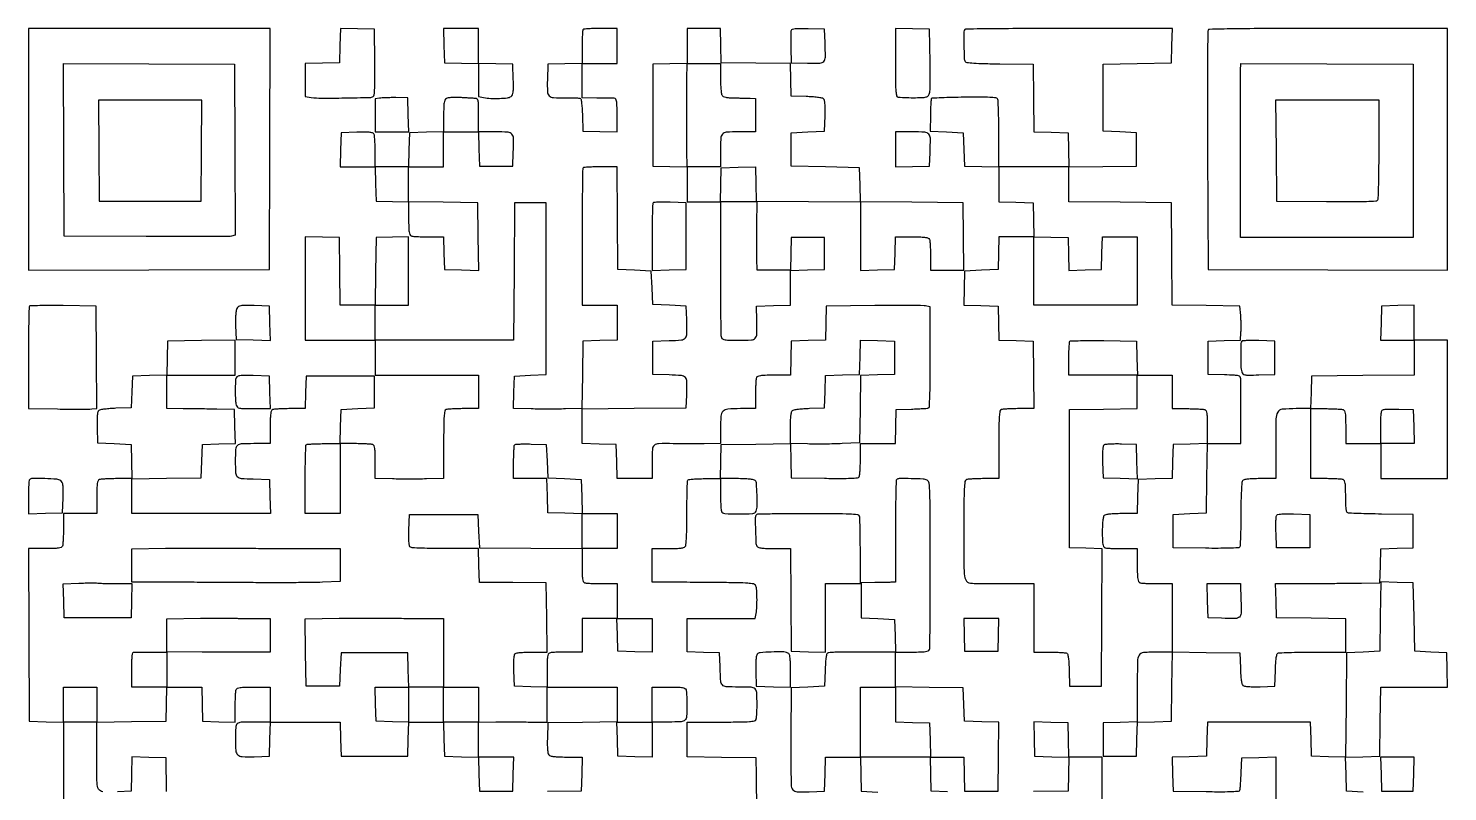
# Model space of a CAD drawing. Extents: x 179 to 1071, y 112 to 1107.
# Drawn here: x 179 to 1071, y 627 to 1107 of the extents above; entities that cross this region are included whole.
import ezdxf

# ---------------------------------------------------------------- set-up
doc = ezdxf.new("R2010")
doc.units = 0

msp = doc.modelspace()

# ---------------------------------------------------------------- linework, layer by layer
for points in [[(179, 1030.993714), (179, 954.987428), (254.75, 955.243714), (330.5, 955.5), (330.756286, 1031.25), (331.012572, 1107), (255.006286, 1107), (179, 1107)], [(223.235953, 1030.25), (223.5, 998.5), (255.5, 998.5), (287.5, 998.5), (287.764047, 1030.25), (288.028094, 1062), (255.5, 1062), (222.971906, 1062)], [(832.785365, 965.215407), (833.07073, 954.930815), (843.285365, 955.215407), (853.5, 955.5), (853.784983, 965.75), (854.069966, 976), (865.034983, 976), (876, 976), (876, 954.5), (876, 933), (843.5, 933), (811, 933), (811, 954.533832), (811, 976.067663), (821.75, 975.783832), (832.5, 975.5)], [(767.215017, 725.75), (767.5, 715.5), (778, 715.5), (788.5, 715.5), (788.784983, 725.75), (789.069966, 736), (778, 736), (766.930034, 736)], [(222, 682), (222, 671), (211.5, 671), (201, 671), (201, 682), (201, 693), (211.5, 693), (222, 693)], [(724, 682.033832), (724, 671.067663), (734.75, 670.783832), (745.5, 670.5), (745.783832, 659.75), (746.067663, 649), (724.033832, 649), (702, 649), (702, 671), (702, 693), (713, 693), (724, 693)], [(1029.216168, 638.25), (1029.5, 627.5), (1039.5, 627.5), (1049.5, 627.5), (1049.783832, 638.25), (1050.067663, 649), (1039.5, 649), (1028.932337, 649)]]:
    msp.add_lwpolyline(points, close=True)
for points in [[(374.784171, 1096.283485), (374.5, 1085.5), (363.75, 1085.216168), (353, 1084.932337), (353, 1074.554066), (353, 1064.175796), (356.75, 1063.658372, 0.034477), (363.223, 1063.216318, 0.003937), (377.867137, 1063.342473, 0.001436), (393.611568, 1063.647304, 0.138983), (395.737425, 1064.301245, 0.229866), (396.368419, 1065.343732, 0.011483), (396.65334, 1069.44004, 0.01165), (396.796463, 1075.613586, 0.002837), (396.737425, 1085.801245), (396.5, 1106.5), (385.784171, 1106.783485), (375.068343, 1107.06697)], [(440.216168, 1096.25), (440.5, 1085.5), (451.25, 1085.216168), (462, 1084.932337), (462, 1074.591168), (462, 1064.25), (465.125, 1063.625, 0.037488), (469.592323, 1063.075209, 0.021185), (475.051561, 1063.047099, 0.017199), (480.138263, 1063.411971, 0.132103), (482.349489, 1064.266285, 0.12965), (483.239248, 1065.363061, 0.072737), (483.714161, 1067.024103, 0.035003), (483.888454, 1069.774446, 0.005986), (483.790619, 1075.016285), (483.5, 1084.5), (472.75, 1084.783832), (462, 1085.067663), (462, 1096.033832), (462, 1107), (450.966168, 1107), (439.932337, 1107)], [(527.666667, 1106.333333, 0.178489), (527.399823, 1105.754766, 0.004541), (527.195833, 1102.837021, 0.009138), (527.048278, 1099.362473, 0.006042), (527, 1095.367165), (527, 1085.067663), (516.25, 1084.783832), (505.5, 1084.5), (505.214442, 1074.804214, 0.015955), (505.232971, 1067.285629, 0.192233), (506.375717, 1064.686342, 0.186006), (509.012785, 1063.54347, 0.014783), (516.762736, 1063.453705, -0.006781), (519.997158, 1063.467995, -0.009582), (522.876904, 1063.386453, -0.006205), (525.273406, 1063.242776, -0.120905), (525.973931, 1063.016111, -0.220733), (526.361799, 1062.427603, -0.007874), (526.728617, 1059.674913, -0.013217), (527.031825, 1056.326207, -0.008724), (527.211195, 1052.464966), (527.5, 1042.5), (538.25, 1042.216168), (549, 1041.932337), (549, 1052.466168, 0.004193), (548.948922, 1058.556767, 0.036614), (548.706181, 1061.247579, 0.108452), (548.179101, 1062.5702, 0.234282), (547.25, 1063.096324, 0.008621), (546.127491, 1063.138713, 0.000765), (543.296875, 1063.192425, 0.000999), (539.920286, 1063.244578, 0.000779), (536.25, 1063.288214), (527, 1063.383781), (527, 1074.191891), (527, 1085), (538, 1085), (549, 1085), (549, 1096), (549, 1107), (538.666667, 1107, 0.006022), (534.658388, 1106.951724, 0.009111), (531.172917, 1106.804167, 0.004516), (528.245497, 1106.600197, 0.178563)], [(593, 1096.033832), (593, 1085.067663), (582.25, 1084.783832), (571.5, 1084.5), (571.5, 1052.5), (571.5, 1020.5), (582.25, 1020.216168), (593, 1019.932337), (593, 1008.966168), (593, 998), (603.5, 998), (614, 998), (614.067715, 987.75, -0.001594), (614.087677, 981.910772, -0.0003), (614.083735, 971.239444, -0.000321), (614.06364, 958.772853, -0.000294), (614.027161, 945.93747, 0.001933), (614.032486, 933.718495, 0.002979), (614.140912, 923.150739, 0.000972), (614.306875, 914.013785, 0.086792), (614.566435, 912.68747, 0.189729), (615.373653, 911.805915, 0.075457), (616.966082, 911.306752, 0.033162), (619.820155, 911.058307, 0.005133), (625.5, 911, 0.013049), (633.435495, 911.207137, 0.196933), (635.881148, 912.361739, 0.181871), (636.914454, 914.941204, 0.010845), (636.910315, 923.475707), (636.710175, 932.5), (647.355088, 932.783832), (658, 933.067663), (658, 944), (658, 954.932337), (668.75, 955.216168), (679.5, 955.5), (679.5, 965.5), (679.5, 975.5), (669, 975.5), (658.5, 975.5), (658.215017, 965.25), (657.930034, 955), (647.465017, 955), (637, 955), (636.898184, 962.25, -0.003141), (636.869181, 965.987191, -0.000998), (636.872065, 971.55625, -0.000996), (636.900037, 977.762605, -0.00111), (636.952241, 983.75), (637.108113, 998), (625.520225, 998), (613.932337, 998), (614.216168, 1008.75), (614.5, 1019.5), (625.215829, 1019.783485), (635.931657, 1020.06697), (636.215829, 1009.283485), (636.5, 998.5), (669.25, 998.236336), (702, 997.972671), (702, 976.452504), (702, 954.932337), (712.75, 955.216168), (723.5, 955.5), (723.784983, 965.75), (724.069966, 976), (734.427994, 976, -0.005378), (739.974376, 975.940347, -0.030449), (742.919218, 975.697172, -0.063222), (744.602756, 975.232062, -0.204941), (745.393011, 974.418213, -0.070946), (745.631778, 973.373807, -0.006338), (745.821697, 970.68135, -0.008159), (745.955669, 967.449196, -0.006277), (746, 963.918213), (746, 955), (756.519888, 955), (767.039775, 955), (766.769888, 976.25), (766.5, 997.5), (734.283692, 997.763809), (702.067383, 998.027617), (701.783692, 1008.763809), (701.5, 1019.5), (680, 1020), (658.5, 1020.5), (658.5, 1031), (658.5, 1041.5), (669, 1042), (679.5, 1042.5), (679.784391, 1052.099013, 0.007277), (679.854647, 1056.762447, 0.02466), (679.706214, 1059.801719, 0.036405), (679.360369, 1061.805803, 0.159945), (678.730267, 1062.808896, 0.130478), (677.755874, 1063.259591, 0.01114), (675.010214, 1063.678669, 0.01414), (671.661415, 1064.01774, 0.010482), (667.945876, 1064.209882), (658.5, 1064.5), (658.215231, 1074.730595), (657.930462, 1084.961189), (636.215231, 1085.230595), (614.5, 1085.5), (614.216168, 1096.25), (613.932337, 1107), (603.466168, 1107), (593, 1107)], [(658.442274, 1105.710164, 0.081166), (658.248144, 1104.773814, 0.005233), (658.158783, 1101.980936, 0.007531), (658.137174, 1098.634259, 0.005535), (658.210159, 1094.924983), (658.5, 1085.5), (668.722245, 1085.215323, 0.013848), (676.5543, 1085.214168, 0.210395), (678.951391, 1086.349379, 0.179386), (679.934656, 1088.971409, 0.009619), (679.795054, 1098), (679.5, 1106.5), (669.232115, 1106.785181, 0.005823), (664.049899, 1106.868732, 0.025951), (661.012272, 1106.724596, 0.043922), (659.172333, 1106.376284, 0.236652)], [(724, 1085.533832, 0.001691), (724.043926, 1072.546637, 0.018446), (724.272031, 1067.324402, 0.049098), (724.750304, 1064.675899, 0.31203), (725.75, 1063.852311, 0.013525), (730.979913, 1063.553114, 0.011149), (736.567286, 1063.509527, 0.008725), (741.570189, 1063.669407, 0.076404), (743.737671, 1064.113085, 0.190549), (745.04047, 1065.281335, 0.092995), (745.662475, 1067.462854, 0.024529), (745.8564, 1071.943931, 0.00141), (745.737671, 1085.720562), (745.5, 1106.5), (734.75, 1106.783832), (724, 1107.067663)], [(767.666667, 1106.333333, 0.196619), (767.038788, 1104.836225, 0.004011), (767.032074, 1096.51355, 0.005164), (767.1753, 1088.350046, 0.135334), (767.811407, 1086.270909, 0.228384), (768.821704, 1085.64341, 0.009456), (773.179757, 1085.259718, 0.01097), (779.538324, 1084.960859, 0.003025), (789.546095, 1084.770909), (810.5, 1084.5), (810.76979, 1063.283631), (811.03958, 1042.067262), (821.76979, 1041.783631), (832.5, 1041.5), (832.783832, 1030.75), (833.067663, 1020), (811.033832, 1020), (789, 1020), (788.984687, 1040.75, 0.003607), (788.920716, 1048.793847, 0.005495), (788.738034, 1055.776224, 0.002208), (788.490012, 1061.740081, 0.130638), (788.166521, 1062.764805, 0.230055), (787.114938, 1063.413831, 0.013369), (783.243387, 1063.700794, 0.012399), (777.297674, 1063.834323, 0.002845), (767.254016, 1063.753654, 0.002335), (759.50814, 1063.611175, 0.003747), (752.902074, 1063.409259, 0.000807), (747.116252, 1063.179651, 0.188206), (746.635424, 1062.968758, 0.178305), (746.425523, 1062.514077, 0.002925), (746.215982, 1059.67772, 0.007192), (746.037309, 1056.341686, 0.004664), (745.922218, 1052.479908), (745.717953, 1042.5), (756.108976, 1042), (766.5, 1041.5), (767, 1031), (767.5, 1020.5), (778.25, 1020.216168), (789, 1019.932337), (789, 1009), (789, 998.067663), (799.75, 997.783832), (810.5, 997.5), (810.783832, 986.75), (811.067663, 976), (800.068815, 976), (789.069966, 976), (788.784983, 965.75), (788.5, 955.5), (778, 955), (767.5, 954.5), (767.216515, 943.784171), (766.93303, 933.068343), (777.716515, 932.784171), (788.5, 932.5), (788.783492, 921.783492), (789.066984, 911.066984), (799.783492, 910.783492), (810.5, 910.5), (810.769888, 889.25), (811.039775, 868), (801.601675, 868, 0.005938), (797.871491, 867.955696, 0.007818), (794.471367, 867.821697, 0.005899), (791.638569, 867.632119, 0.072071), (790.581787, 867.393011, 0.258697), (789.696146, 866.337463, 0.030015), (789.275578, 863.164693, 0.015901), (789.049566, 857.514173, 0.002045), (789, 845.393011), (789, 824), (779.581787, 824, 0.005951), (775.859224, 823.955695, 0.007831), (772.465525, 823.821697, 0.005915), (769.638111, 823.632106, 0.07203), (768.581787, 823.393011, 0.278841), (767.65579, 822.201159, 0.016982), (767.267194, 817.512611, 0.010915), (767.046587, 809.315002, 0.001269), (767, 790.960399, 0.002036), (767.103823, 765.46148, 0.097694), (768.132035, 760.46395, 0.280771), (771.131584, 758.296777, 0.025071), (780.835316, 758.024138, -0.002771), (785.275075, 758.097406, -0.001554), (790.671937, 758.139779, -0.00155), (796.12439, 758.148737, -0.002528), (800.75, 758.118604), (811, 758), (811, 736.5), (811, 715), (820.75, 714.984687, -0.007309), (824.573123, 714.922789, -0.010173), (827.991726, 714.747767, -0.006962), (830.827893, 714.504905, -0.117226), (831.711195, 714.199653, -0.199883), (832.262532, 713.411, -0.01918), (832.684251, 711.055937, -0.019108), (833.012968, 707.800174, -0.00836), (833.211195, 703.464966), (833.5, 693.5), (843.5, 693.5), (853.5, 693.5), (853.760596, 736.7149), (854.021193, 779.9298), (843.760596, 780.2149), (833.5, 780.5), (833.5, 824), (833.5, 867.5), (854.75, 867.769888), (876, 868.039775), (876, 878.519888), (876, 889), (887, 889), (898, 889), (898, 878.5), (898, 868), (907.418213, 868, -0.005951), (911.140776, 867.955695, -0.007831), (914.534475, 867.821697, -0.005915), (917.361889, 867.632106, -0.07203), (918.418213, 867.393011, -0.20495), (919.232073, 866.602718, -0.063217), (919.697178, 864.919034, -0.030446), (919.940349, 861.973908, -0.005377), (920, 856.426843), (920, 846.067663), (909.25, 845.783832), (898.5, 845.5), (898.216508, 834.783492), (897.933016, 824.066984), (887.216508, 823.783492), (876.5, 823.5), (876.216168, 812.75), (875.932337, 802), (866.166168, 802, 0.008739), (861.911233, 801.925628, 0.018512), (858.623182, 801.688563, 0.01939), (856.199046, 801.32772, 0.150842), (855.2, 800.8, 0.148618), (854.678473, 799.822996, 0.020076), (854.315267, 797.500056, 0.019202), (854.075751, 794.37742, 0.009539), (854, 790.406989, 0.006405), (854.062206, 785.550838, 0.033615), (854.309523, 782.894083, 0.068495), (854.779618, 781.357006, 0.195123), (855.581787, 780.606989, 0.07203), (856.638111, 780.367894, 0.005915), (859.465525, 780.178303, 0.007831), (862.859224, 780.044305, 0.005951), (866.581787, 780), (876, 780), (876, 769.606989, 0.005351), (876.059586, 764.039857, 0.030363), (876.30265, 761.086379, 0.063068), (876.76761, 759.398405, 0.205218), (877.581787, 758.606989, 0.07203), (878.638111, 758.367894, 0.005915), (881.465525, 758.178303, 0.007831), (884.859224, 758.044305, 0.005951), (888.581787, 758), (898, 758), (898, 736.5), (898, 715), (889.25, 714.986345, 0.016214), (879.830076, 714.666079, 0.248301), (877.149665, 713.010995, 0.129915), (876.119214, 709.323387, 0.003526), (876, 692.4172), (876, 671.067663), (865.25, 670.783832), (854.5, 670.5), (854.5, 660), (854.5, 649.5), (865, 649.5), (875.5, 649.5), (875.783492, 660.216508), (876.066984, 670.933016), (886.783492, 671.216508), (897.5, 671.5), (897.769558, 693.269831), (898.039115, 715.039662), (919.269558, 714.769831), (940.5, 714.5), (940.785086, 704.843326, 0.008399), (940.990567, 700.409522, 0.02215), (941.331287, 697.249332, 0.027795), (941.792893, 695.05425, 0.155031), (942.434371, 694.054467, 0.135457), (943.492201, 693.577687, 0.018909), (945.900196, 693.296226, 0.018158), (949.107454, 693.160695, 0.009201), (953.149285, 693.211141), (962.5, 693.5), (962.788805, 703.464966, -0.00836), (962.987032, 707.800174, -0.019108), (963.315749, 711.055937, -0.01918), (963.737468, 713.411, -0.199883), (964.288805, 714.199653, -0.131294), (965.274703, 714.510062, -0.002049), (971.239524, 714.747767, -0.005289), (978.209892, 714.923129, -0.003459), (986.25, 714.984687), (1007, 715), (1007, 725.480498), (1007, 735.960995), (985.25, 736.230498), (963.5, 736.5), (963.216168, 747.25), (962.932337, 758), (984.216168, 758.094864, 0.000424), (993.208075, 758.142558, 0.000369), (1002.625999, 758.207433, 0.000371), (1011.146669, 758.278726, 0.001095), (1017, 758.344864), (1028.5, 758.5), (1028.783481, 769.215387), (1029.066961, 779.930773), (1039.283481, 780.215387), (1049.5, 780.5), (1049.5, 791), (1049.5, 801.5), (1029.5, 801.741775, -0.002154), (1021.744698, 801.868946, -0.003275), (1015.007812, 802.052601, -0.001222), (1009.218176, 802.262557, -0.081616), (1008.25, 802.460391, -0.247216), (1007.657878, 803.133262, -0.029342), (1007.2935, 805.155516, -0.022816), (1007.065687, 808.229234, -0.00709), (1007, 812.861626, 0.005722), (1006.939469, 818.150909, 0.031559), (1006.694864, 820.988639, 0.065159), (1006.227896, 822.617372, 0.201419), (1005.418213, 823.393011, 0.07203), (1004.361889, 823.632106, 0.005915), (1001.534475, 823.821697, 0.007831), (998.140776, 823.955695, 0.005951), (994.418213, 824), (985, 824), (985, 846), (985, 868), (994.418213, 868, -0.005951), (998.140776, 867.955695, -0.007831), (1001.534475, 867.821697, -0.005915), (1004.361889, 867.632106, -0.07203), (1005.418213, 867.393011, -0.205218), (1006.23239, 866.601595, -0.063068), (1006.69735, 864.913621, -0.030363), (1006.940414, 861.960143, -0.005351), (1007, 856.393011), (1007, 846), (1018, 846), (1029, 846), (1029, 835), (1029, 824), (1050, 824), (1071, 824), (1071, 867.5), (1071, 911), (1060.5, 911), (1050, 911), (1050, 922.034983), (1050, 933.069966), (1039.75, 932.784983), (1029.5, 932.5), (1029.216168, 921.75), (1028.932337, 911), (1039.466168, 911), (1050, 911), (1050, 900.013853), (1050, 889.027706), (1017.75, 888.763853), (985.5, 888.5), (985.215017, 878.25), (984.930034, 868), (975.899275, 868, 0.022938), (967.149841, 867.598403, 0.246993), (964.271701, 865.729031, 0.123797), (963.147756, 861.573233, 0.004448), (963, 844.964816), (963, 824), (953.122445, 824, 0.007886), (948.595879, 823.928606, 0.021142), (945.38206, 823.69093, 0.025799), (943.148785, 823.312894, 0.166206), (942.186416, 822.724617, 0.156427), (941.712353, 821.545887, 0.005403), (941.405225, 816.537051, 0.008577), (941.189285, 810.05126, 0.003921), (941.119073, 801.579719, -0.004121), (941.052357, 793.900549, -0.006429), (940.855373, 787.289438, -0.002308), (940.587656, 781.629055, -0.185464), (940.233827, 780.833827, -0.189234), (939.43629, 780.485909, -0.002228), (933.613948, 780.294573, -0.006355), (926.822343, 780.18805, -0.004063), (918.928725, 780.228725), (898.5, 780.5), (898.5, 791), (898.5, 801.5), (909, 802), (919.5, 802.5), (919.769502, 824.25), (920.039005, 846), (930.519502, 846), (941, 846), (941.082808, 849.75, 0.004917), (941.154917, 855.638656, 0.000538), (941.172975, 869.168479, 0.000332), (941.167277, 883.208886, 0.01015), (941.092346, 886.715017, 0.15545), (940.637739, 887.96004, 0.170394), (939.561928, 888.656789, 0.048719), (937.207802, 888.988092, 0.003665), (930.75, 889.215017), (920.5, 889.5), (920.5, 900), (920.5, 910.5), (930.655776, 910.783943), (940.811552, 911.067886), (941.155776, 915.783943, 0.014722), (941.252807, 918.017277, 0.007129), (941.252009, 920.877158, 0.007063), (941.166538, 923.858511, 0.010089), (941, 926.5), (940.5, 932.5), (919.263827, 932.769847), (898.027654, 933.039695), (897.763827, 965.269847), (897.5, 997.5), (865.25, 997.763853), (833, 998.027706), (833, 1008.993965), (833, 1019.960225), (854.25, 1020.230112), (875.5, 1020.5), (875.5, 1031), (875.5, 1041.5), (865, 1042), (854.5, 1042.5), (854.5, 1063.5), (854.5, 1084.5), (876, 1085), (897.5, 1085.5), (897.783832, 1096.25), (898.067663, 1107), (833.200498, 1107, 0.000962), (808.281625, 1106.952032, 0.001581), (787.19223, 1106.804167, 0.000143), (768.316895, 1106.606768, 0.196122)], [(920.460009, 1105.75, 0.090591), (920.266358, 1104.709509, 0.000109), (920.198937, 1082.982812, 0.000984), (920.176611, 1058.652573, 0.000605), (920.241394, 1030), (920.5, 955.5), (995.75, 955.243674), (1071, 954.987348), (1071, 1030.993674), (1071, 1107), (995.968615, 1107, 0.000668), (957.448289, 1106.948566, 0.003471), (936.19131, 1106.744245, 0.001205), (921.475143, 1106.465155, 0.305157)], [(308.758677, 1030.77123), (309.017354, 977.04246), (306.758677, 976.494347, -0.057902), (304.987826, 976.276519, -0.000418), (290.035361, 976.188577, -0.001589), (272.903102, 976.156579, -0.001017), (253, 976.223117), (201.5, 976.5), (201.241383, 1030.758691), (200.982767, 1085.017383), (254.741383, 1084.758691), (308.5, 1084.5)], [(614.015313, 1075.75, 0.009451), (614.090404, 1072.09785, 0.012485), (614.30469, 1068.776562, 0.009927), (614.605456, 1066.034565, 0.109093), (614.978924, 1065, 0.149271), (615.793433, 1064.298938, 0.051564), (617.287593, 1063.818187, 0.034787), (619.507799, 1063.508233, 0.012338), (622.713611, 1063.365514, -0.000661), (625.550179, 1063.30555, -0.000611), (628.461186, 1063.236601, -0.00061), (631.0528, 1063.168883, -0.002046), (632.75, 1063.115514), (636, 1063), (636, 1052.5), (636, 1042), (625.616631, 1042, 0.013409), (617.681693, 1041.787158, 0.202173), (615.25129, 1040.605326, 0.171913), (614.196811, 1037.955456, 0.009167), (614.013655, 1028.75), (614, 1020), (603.5, 1020), (593, 1020), (592.933333, 1030, -0.000621), (592.907731, 1034.720472, -0.000304), (592.88625, 1040.734375, -0.000302), (592.871506, 1046.984657, -0.000439), (592.866667, 1052.5, -0.000439), (592.871506, 1058.015343, -0.000302), (592.88625, 1064.265625, -0.000304), (592.907731, 1070.279528, -0.000621), (592.933333, 1075), (593, 1085), (603.5, 1085), (614, 1085)], [(1049.5, 1030), (1049.5, 975.5), (995.211905, 975.5), (940.92381, 975.5), (940.942857, 1025.75, -0.000032), (940.951538, 1045.331386, -0.000047), (940.961905, 1062.563467, -0.000022), (940.972765, 1077.239555, -0.00086), (940.980952, 1080.508612), (941, 1085.017225), (995.25, 1084.758612), (1049.5, 1084.5)], [(441.75, 1062.945838, 0.148066), (440.839263, 1061.945186, 0.071643), (440.320469, 1060.276069, 0.033867), (440.062414, 1057.435691, 0.005724), (440, 1051.984142), (440, 1042.067663), (429.25, 1041.783832), (418.5, 1041.5), (418.216168, 1030.75), (417.932337, 1020), (407.466168, 1020), (397, 1020), (396.984687, 1029.75, 0.007755), (396.919286, 1033.578609, 0.010675), (396.733781, 1037.014355, 0.007585), (396.475649, 1039.860149, 0.115445), (396.152042, 1040.788231, 0.19692), (395.294865, 1041.395734, 0.033714), (393.282937, 1041.721018, 0.023663), (390.195195, 1041.861823, 0.006827), (385.417355, 1041.788231), (375.5, 1041.5), (375.216168, 1030.75), (374.932337, 1020), (385.932337, 1020), (396.932337, 1020), (397.216168, 1009.25), (397.5, 998.5), (407.75, 998.215017), (418, 997.930034), (418, 987.572006, 0.005378), (418.059653, 982.025624, 0.030449), (418.302828, 979.080782, 0.063222), (418.767938, 977.397244, 0.204941), (419.581787, 976.606989, 0.071958), (420.637304, 976.367916, 0.005943), (423.455249, 976.178303, 0.007853), (426.837646, 976.044307, 0.005972), (430.546804, 976), (439.930034, 976), (440.215017, 965.75), (440.5, 955.5), (451.269987, 955.215966), (462.039973, 954.931931), (461.769987, 976.215966), (461.5, 997.5), (439.75, 997.769502), (418, 998.039005), (418, 1009.019502), (418, 1020), (429, 1020), (440, 1020), (440, 1031), (440, 1042), (450.966168, 1042), (461.932337, 1042), (462.216168, 1031.25), (462.5, 1020.5), (473, 1020.5), (483.5, 1020.5), (483.795054, 1029, 0.009927), (483.928151, 1037.965089, 0.179688), (482.933469, 1040.602972, 0.203196), (480.50249, 1041.788355, 0.01319), (472.480948, 1042), (462, 1042), (462, 1052.5, 0.003266), (461.95589, 1059.253197, 0.049239), (461.694914, 1061.584891, 0.184661), (461.01728, 1062.630394, 0.151713), (459.75, 1063.063607, -0.005326), (458.465366, 1063.113622, -0.000988), (456.104688, 1063.235406, -0.00106), (453.344952, 1063.389113, -0.000967), (450.5, 1063.559135, 0.014643), (447.660151, 1063.65101, 0.01826), (445.02239, 1063.562717, 0.017653), (442.845309, 1063.332667, 0.099786)], [(399.75, 1063.211311), (397, 1062.867155), (397, 1052.433578), (397, 1042), (407.533832, 1042), (418.067663, 1042), (417.783832, 1052.75), (417.5, 1063.5), (410, 1063.527733, 0.004233), (406.926952, 1063.513077, 0.004406), (403.895312, 1063.446224, 0.004245), (401.275214, 1063.343066, 0.019167)], [(963.235953, 1030.25), (963.5, 998.5), (994.93202, 998.235498, 0.001697), (1010.901959, 998.155315, 0.00816), (1019.995146, 998.288929, 0.006635), (1026.009704, 998.555446, 0.241447), (1027.166708, 999.235498, 0.134731), (1027.492293, 1000.296498, 0.001088), (1027.738089, 1009.161365, 0.003824), (1027.920853, 1019.372002, 0.002438), (1027.984687, 1031.25), (1028, 1062), (995.485953, 1062), (962.971906, 1062)], [(724, 1030.966168), (724, 1019.932337), (734.75, 1020.216168), (745.5, 1020.5), (745.795054, 1029, 0.009927), (745.928151, 1037.965089, 0.179688), (744.933469, 1040.602972, 0.203196), (742.50249, 1041.788355, 0.01319), (734.480948, 1042), (724, 1042)], [(571.699448, 997.366114, 0.189057), (571.415883, 996.716701, 0.001393), (571.205463, 990.7424, 0.00497), (571.050471, 983.848978, 0.003135), (571, 975.799502), (571, 954.932337), (581.75, 955.216168), (592.5, 955.5), (592.5, 976.5), (592.5, 997.5), (582.449448, 997.782781, 0.006672), (578.547259, 997.840477, 0.010046), (575.145783, 997.777033, 0.005301), (572.300668, 997.636532, 0.183378)], [(179.686388, 932.353055, 0.192799), (179.406517, 931.699268, 0.000605), (179.201626, 922.529795, 0.003262), (179.049457, 912.113126, 0.002021), (179, 899.876035), (179, 868.085404), (197.25, 867.792702, 0.001852), (204.47774, 867.703558, 0.002409), (211.097794, 867.678332, 0.001797), (216.644798, 867.70386, 0.021962), (218.763768, 867.814385), (222.027536, 868.128771), (221.763768, 900.314385), (221.5, 932.5), (200.936388, 932.769721, 0.003162), (193.00418, 932.823589, 0.005018), (186.21171, 932.758585, 0.001402), (180.323998, 932.626628, 0.192368)], [(310.01538, 931.028739, 0.089721), (309.593321, 929.72211, 0.014763), (309.31694, 927.072896, 0.015383), (309.175108, 923.826587, 0.011481), (309.211167, 920.243181), (309.5, 911.5), (320.284178, 911.215822), (331.068357, 910.931643), (330.784178, 921.715822), (330.5, 932.5), (320.804214, 932.785558, 0.004805), (314.993862, 932.900817, 0.042938), (312.44983, 932.708127, 0.109092), (311.012545, 932.136149, 0.121424)], [(723.5, 900), (723.5, 889.5), (712.76979, 889.216369), (702.03958, 888.932738), (701.76979, 867.716369), (701.5, 846.5), (690.543909, 846, -0.005799), (685.567456, 845.830698, -0.003446), (679.63546, 845.738638, -0.003448), (673.718834, 845.728406, -0.005941), (668.793909, 845.812384), (658, 846.124768), (658, 855.939939, -0.007822), (658.071257, 860.494624, -0.021958), (658.310785, 863.673994, -0.028028), (658.697224, 865.857765, -0.163146), (659.304124, 866.837437, -0.131421), (660.259099, 867.277004, -0.010763), (662.999888, 867.687053, -0.013854), (666.34104, 868.019842, -0.010217), (670.054124, 868.209882), (679.5, 868.5), (679.784613, 878.716519), (680.069227, 888.933039), (690.784613, 889.216519), (701.5, 889.5), (701.784171, 900.283485), (702.068343, 911.06697), (712.784171, 910.783485), (723.5, 910.5)], [(875.783832, 899.75), (876.067663, 889), (854.533832, 889), (833, 889), (833, 899.333333, -0.006199), (833.049715, 903.342987, -0.009353), (833.201626, 906.832876, -0.004745), (833.411818, 909.759532, -0.177895), (833.686388, 910.353055, -0.192368), (834.323998, 910.626628, -0.001402), (840.21171, 910.758585, -0.005018), (847.00418, 910.823589, -0.003162), (854.936388, 910.769721), (875.5, 910.5)], [(941.699448, 910.366114, 0.193667), (941.116321, 908.997592, 0.004263), (941.030539, 901.652783, 0.008687), (941.129943, 894.662723, 0.057603), (941.639072, 891.216402, 0.125186), (942.35952, 889.930901, 0.157976), (943.551156, 889.283717, 0.049436), (945.903588, 889.082373, 0.003649), (952.375418, 889.216402), (962.5, 889.5), (962.5, 900), (962.5, 910.5), (952.449448, 910.782781, 0.006672), (948.547259, 910.840477, 0.010046), (945.145783, 910.777033, 0.005301), (942.300668, 910.636532, 0.183378)], [(309.619905, 887.451872, 0.083316), (309.128317, 885.02878, 0.008629), (309.031047, 879.188846, 0.010211), (309.153387, 873.370775, 0.055154), (309.630286, 870.25, 0.133852), (310.367106, 868.986545, 0.144833), (311.622511, 868.31846, 0.046611), (314.098922, 868.049391, 0.003769), (320.651614, 868), (331.069966, 868), (330.784983, 878.25), (330.5, 888.5), (320.369905, 888.783659, 0.005077), (314.789027, 888.883234, 0.032748), (311.976461, 888.720524, 0.074653), (310.405548, 888.281886, 0.198307)], [(1049.783832, 856.75), (1050.067663, 846), (1039.533832, 846), (1029, 846), (1029, 856.416667, -0.006705), (1029.065371, 861.291575, -0.021743), (1029.292537, 864.517777, -0.027413), (1029.655161, 866.648315, -0.242478), (1030.25, 867.35572, -0.085748), (1031.119548, 867.554529, -0.005296), (1033.776562, 867.669121, -0.007732), (1036.961486, 867.723415, -0.005646), (1040.5, 867.689053), (1049.5, 867.5)], [(375, 824), (375, 802), (364, 802), (353, 802), (353, 823.333333, -0.002923), (353.048092, 831.559297, -0.00465), (353.195833, 838.595833, -0.001222), (353.396107, 844.71132, -0.189785), (353.666667, 845.333333, -0.178563), (354.245497, 845.600197, -0.004516), (357.172917, 845.804167, -0.009111), (360.658388, 845.951724, -0.006022), (364.666667, 846), (375, 846)], [(505, 835), (505.5, 824.5), (516, 824), (526.5, 823.5), (526.783832, 812.75), (527.067663, 802), (538.033832, 802), (549, 802), (549, 791), (549, 780), (538, 780), (527, 780), (527, 769.606989, 0.005351), (527.059586, 764.039857, 0.030363), (527.30265, 761.086379, 0.063068), (527.76761, 759.398405, 0.205218), (528.581787, 758.606989, 0.07203), (529.638111, 758.367894, 0.005915), (532.465525, 758.178303, 0.007831), (535.859224, 758.044305, 0.005951), (539.581787, 758), (549, 758), (549, 747), (549, 736), (560, 736), (571, 736), (571, 725.466168), (571, 714.932337), (560.25, 715.216168), (549.5, 715.5), (549.215017, 725.75), (548.930034, 736), (537.965017, 736), (527, 736), (527, 725.5), (527, 715), (517.581787, 715, 0.005951), (513.859224, 714.955695, 0.007831), (510.465525, 714.821697, 0.005915), (507.638111, 714.632106, 0.07203), (506.581787, 714.393011, 0.205495), (505.767284, 713.600436, 0.062914), (505.302474, 711.908024, 0.030277), (505.059519, 708.945911, 0.005326), (505, 703.358028), (505, 692.930034), (494.75, 693.215017), (484.5, 693.5), (484.211769, 703.417355, -0.006827), (484.138177, 708.195195, -0.023663), (484.278982, 711.282937, -0.033714), (484.604266, 713.294865, -0.19692), (485.211769, 714.152042, -0.114024), (486.130398, 714.475245, -0.008134), (488.844499, 714.733781, -0.011113), (492.125044, 714.919255, -0.00815), (495.769502, 714.984687), (505.039005, 715), (504.769502, 736.75), (504.5, 758.5), (483.5, 758.658408), (462.5, 758.816815), (462.216168, 769.408408), (461.932337, 780), (441.216168, 780.015313, -0.003678), (433.183657, 780.080339, -0.005593), (426.206957, 780.266219, -0.002285), (420.253162, 780.518765, -0.130333), (419.211769, 780.847958, -0.19692), (418.604266, 781.705135, -0.033714), (418.278982, 783.717063, -0.023663), (418.138177, 786.804805, -0.006827), (418.211769, 791.582645), (418.5, 801.5), (440, 801.5), (461.5, 801.5), (462, 791), (462.5, 780.5), (494.75, 780.279703), (527, 780.059406), (527, 790.995871), (527, 801.932337), (516.25, 802.216168), (505.5, 802.5), (505.216168, 813.25), (504.932337, 824), (494.466168, 824), (484, 824), (484, 834.333333, -0.006326), (484.050742, 838.343969, -0.009524), (484.20576, 841.83701, -0.00491), (484.420396, 844.763196, -0.177417), (484.700461, 845.367127, -0.182377), (485.297812, 845.637197, -0.005798), (488.000338, 845.778463, -0.010544), (491.240283, 845.841782, -0.007041), (494.950461, 845.783794), (504.5, 845.5)], [(855.211769, 845.1713, 0.194409), (854.60482, 844.304382, 0.033527), (854.279413, 842.284794, 0.023597), (854.138468, 839.191727, 0.006852), (854.211769, 834.417355), (854.5, 824.5), (865.284178, 824.215822), (876.068357, 823.931643), (875.784178, 834.715822), (875.5, 845.5), (866, 845.753945, 0.008497), (862.267186, 845.790269, 0.011674), (858.912207, 845.687545, 0.00849), (856.137493, 845.490389, 0.12262)], [(179.666667, 823.333333, 0.178637), (179.399783, 822.754242, 0.004491), (179.195833, 819.817145, 0.009085), (179.048275, 816.320751, 0.006002), (179, 812.299502), (179, 801.932337), (189.75, 802.216168), (200.5, 802.5), (200.790619, 811.983715, 0.005986), (200.888454, 817.225554, 0.035003), (200.714161, 819.975897, 0.072737), (200.239248, 821.636939, 0.12965), (199.349489, 822.733715, 0.14198), (196.909321, 823.6225, 0.009192), (189.290112, 823.9949, 0.007587), (181.549671, 824.113183, 0.19894)], [(636.667177, 801.333844, 0.198865), (635.892765, 799.464734, 0.006661), (636.00014, 791.291625, 0.006954), (636.3289, 783.151495, 0.184844), (637.2, 781.2, 0.150917), (638.19979, 780.672074, 0.019366), (640.627469, 780.311311, 0.018488), (643.921284, 780.074327, 0.008713), (648.186147, 780), (657.972294, 780), (658.236147, 747.75), (658.5, 715.5), (669.25, 715.216168), (680, 714.932337), (680, 736.466168), (680, 758), (690.973064, 758), (701.946128, 758), (701.931848, 778.52562, 0.002514), (701.886232, 786.496047, 0.00378), (701.75896, 793.446097, 0.00156), (701.586599, 799.389963, 0.08377), (701.363345, 800.495521, 0.285718), (700.270287, 801.322652, 0.011384), (695.064198, 801.679358, 0.009742), (686.481454, 801.903919, 0.001427), (669.071739, 801.970411, 0.001969), (656.856382, 801.934077, 0.003182), (646.461228, 801.796046, 0.000575), (637.303441, 801.605609, 0.193216)], [(984.5, 791), (984.5, 780.5), (974, 780.5), (963.5, 780.5), (963.210159, 789.924983, -0.005535), (963.137174, 793.634259, -0.007531), (963.158783, 796.980936, -0.005233), (963.248144, 799.773814, -0.081166), (963.442274, 800.710164, -0.236652), (964.172333, 801.376284, -0.043922), (966.012272, 801.724596, -0.025951), (969.049899, 801.868732, -0.005823), (974.232115, 801.785181), (984.5, 801.5)], [(354.25, 780.044724), (375, 780), (375, 769.639483), (375, 759.278966), (363.75, 758.842934, -0.007098), (357.367722, 758.686256, -0.001371), (345.817187, 758.598381, -0.001458), (332.341894, 758.5721, -0.001345), (318.5, 758.622715, 0.000121), (303.998726, 758.711262, 0.0001), (288.539062, 758.79885, 0.000101), (274.353442, 758.873541, 0.000269), (264.25, 758.919264), (244, 759), (244, 769.480112), (244, 779.960225), (265.25, 780.230112, -0.001825), (275.077099, 780.319059, -0.00099), (287.160937, 780.360421, -0.000986), (299.4583, 780.353935, -0.001559), (310, 780.294724, 0.000469), (320.506643, 780.212812, 0.000302), (332.692187, 780.13661, 0.000303), (344.616904, 780.076473, 0.00057)], [(235.158832, 758), (244.067663, 758), (243.783832, 747.25), (243.5, 736.5), (222.5, 736.5), (201.5, 736.5), (201.21654, 747.213384), (200.933079, 757.926769), (210.71654, 758.286758, -0.003974), (214.672999, 758.40086, -0.004498), (218.47064, 758.446009, -0.004112), (221.697843, 758.428805, -0.024618), (223.375, 758.323374, 0.01779), (225.016477, 758.197669, 0.003355), (228.022438, 758.094991, 0.003582), (231.537254, 758.023733, 0.003277)], [(941.185662, 747.454081, -0.011376), (941.242836, 739.340392, -0.205219), (940.205141, 737.019961, -0.187897), (937.769075, 736.063892, -0.009307), (929, 736.204946), (920.5, 736.5), (920.216168, 747.25), (919.932337, 758), (930.40183, 758), (940.871323, 758)], [(321.081787, 736), (331, 736), (331, 725.5), (331, 715), (320.75, 714.921188, -0.001652), (315.352052, 714.897517, -0.000471), (306.975, 714.896356, -0.000475), (297.520286, 714.912934, -0.000504), (288.25, 714.947324), (266, 715.052272), (266, 704.026136), (266, 693), (255, 693), (244, 693), (244, 704.043837, -0.005353), (244.057734, 709.436059, -0.023244), (244.274622, 712.625709, -0.037204), (244.635418, 714.514505, -0.375493), (245.25, 714.925354, 0.029856), (246.113182, 714.865319, 0.00144), (248.996875, 714.84552, 0.002346), (252.424011, 714.847943, 0.001688), (256.25, 714.881517), (266, 715), (266, 725.480112), (266, 735.960225), (287.25, 736.240533, -0.001221), (295.490307, 736.329112, -0.001857), (302.649025, 736.362002, -0.000663), (308.820742, 736.359249, -0.04787), (309.831787, 736.26042, 0.040374), (310.74708, 736.157104, 0.002139), (313.685837, 736.076498, 0.003353), (317.185502, 736.018962, 0.002433)], [(430.25, 736.038228), (440, 736), (440, 714.5), (440, 693), (451, 693), (462, 693), (462, 682), (462, 671), (451, 671), (440, 671), (440, 682), (440, 693), (429, 693), (418, 693), (418, 681.965017), (418, 670.930034), (407.75, 671.215017), (397.5, 671.5), (397.216168, 682.25), (396.932337, 693), (407.5, 693), (418.067663, 693), (417.783832, 703.75), (417.5, 714.5), (396.5, 714.5), (375.5, 714.5), (375, 704), (374.5, 693.5), (364, 693.5), (353.5, 693.5), (353.23017, 714.730055), (352.960341, 735.960109), (374.23017, 736.230055, -0.001497), (383.28969, 736.317907, -0.001245), (392.923863, 736.358495, -0.001256), (401.746446, 736.351525, -0.003409), (408, 736.288228, 0.000839), (413.497548, 736.204315, 0.000587), (419.692187, 736.127434, 0.000592), (425.627105, 736.067783, 0.001236)], [(637.083586, 713.600715, 0.132968), (636.587315, 712.513859, 0.020746), (636.296386, 710.150171, 0.018924), (636.15859, 706.957683, 0.009044), (636.211141, 702.850715), (636.5, 693.5), (647.25, 693.216168), (658, 692.932337), (658, 703.359179, 0.005326), (657.940479, 708.946379, 0.03028), (657.697521, 711.908208, 0.062919), (657.232706, 713.600474, 0.205485), (656.418213, 714.393011, 0.087004), (652.857358, 715.088317, 0.015057), (645.966674, 715.013592, 0.010356), (638.966164, 714.581345, 0.201589)], [(592.380686, 691.25, -0.051166), (592.582269, 690.16807, -0.006574), (592.744731, 687.810938, -0.007626), (592.858403, 684.999881, -0.006291), (592.896148, 682, -0.011568), (592.720463, 674.407615, -0.192257), (591.696215, 672.151413, -0.182899), (589.378997, 671.163594, -0.010292), (581.432612, 671), (571, 671), (571, 659.966168), (571, 648.932337), (560.25, 649.216168), (549.5, 649.5), (549.216168, 660.25), (548.932337, 671), (559.966168, 671), (571, 671), (571, 682), (571, 693), (581.432612, 693, -0.0047), (587.342452, 692.944447, -0.03494), (590.140842, 692.695712, -0.087794), (591.640799, 692.175826, -0.196358)]]:
    msp.add_lwpolyline(points, format="xyb", close=True)
for points in [[(636.878498, 616.284983, -0.000018), (636.822715, 620.98884, -0.00001), (636.754941, 626.730589, -0.00001), (636.686516, 632.546859, -0.000016), (636.628498, 637.5), (636.5, 648.5), (614.75, 648.769502), (593, 649.039005), (593, 660.019502), (593, 671), (614.393011, 671, 0.002045), (626.514173, 671.049566, 0.015901), (632.164693, 671.275578, 0.030015), (635.337463, 671.696146, 0.258697), (636.393011, 672.581787, 0.068212), (636.631014, 673.597383, 0.007405), (636.821697, 676.000875, 0.008969), (636.95561, 678.883471, 0.007121), (637, 682, 0.012692), (636.809808, 689.491586, 0.19249), (635.744357, 691.808065, 0.180818), (633.347328, 692.826051, 0.010959), (625.412063, 693, -0.011811), (617.50883, 693.186713, -0.20073), (615.207017, 694.280037, -0.169127), (614.169054, 696.76211, -0.007876), (613.75078, 706), (613.5, 714.5), (603.25, 714.784983), (593, 715.069966), (593, 725.534983), (593, 736), (614.375, 736), (635.75, 736), (636.375, 739.125, 0.038629), (636.887831, 743.371763, 0.015694), (636.955277, 749.199937, 0.01128), (636.715085, 754.865034, 0.125392), (636.020791, 757, 0.214678), (634.771498, 757.825594, 0.021937), (631.162762, 758.250338, 0.014107), (625.103072, 758.523701, 0.002275), (613.286104, 758.66929, -0.000004), (604.193419, 758.740023, -0.000004), (594.888731, 758.81256, -0.000004), (586.623206, 758.877127, -0.000014), (581.25, 758.91929), (571, 759), (571, 769.5), (571, 780), (580.877555, 780, 0.007792), (585.446098, 780.0712, 0.021637), (588.648154, 780.309982, 0.027245), (590.854048, 780.693586, 0.16431), (591.829936, 781.295086, 0.155724), (592.316426, 782.499935, 0.005925), (592.624723, 787.391547, 0.008883), (592.838572, 793.806006, 0.00389), (592.904762, 802.313528, -0.002873), (592.948612, 809.944028, -0.004449), (593.082961, 816.531481, -0.00149), (593.26628, 822.210074, -0.130311), (593.511398, 823.018442, -0.226252), (594.117418, 823.408774, -0.008602), (596.859998, 823.711667, -0.013975), (600.205498, 823.928905, -0.009224), (604.059017, 824), (614, 824), (614, 814.581787, 0.005951), (614.044305, 810.859224, 0.007831), (614.178303, 807.465525, 0.005915), (614.367894, 804.638111, 0.07203), (614.606989, 803.581787, 0.294833), (616.663138, 802.079564, 0.014388), (625.5, 801.825214, 0.014388), (634.336862, 802.079564, 0.294833), (636.393011, 803.581787, 0.087326), (637.032511, 806.868036, 0.012209), (636.98781, 813.81935, 0.008428), (636.648595, 820.924892, 0.182186), (635.8, 822.8, 0.152907), (634.78041, 823.33332, 0.018703), (632.25518, 823.691938, 0.01786), (628.803442, 823.926857, 0.00806), (624.266168, 824), (613.932337, 824), (614.216168, 834.75), (614.5, 845.5), (636.215971, 845.769408), (657.931943, 846.038815), (658.215971, 835.269408), (658.5, 824.5), (679.428109, 824.22917, 0.002701), (689.928451, 824.150006, 0.012029), (696.091209, 824.285113, 0.012869), (700.095412, 824.572759, 0.230932), (701.162796, 825.22917, 0.115844), (701.482259, 826.147219, 0.007444), (701.73694, 828.990756, 0.010563), (701.920078, 832.422631, 0.007655), (701.984687, 836.25), (702, 846), (712.966168, 846), (723.932337, 846), (724.216168, 856.75), (724.5, 867.5), (734, 867.744031, 0.004112), (737.725933, 867.870412, 0.005721), (741.059283, 868.049156, 0.003624), (743.851094, 868.251248, 0.070911), (744.691176, 868.440073, 0.296463), (745.320454, 869.300073, 0.004519), (745.619332, 875.75868, 0.007482), (745.826422, 885.068453, 0.001819), (745.882353, 900.441754), (745.882353, 931.991423), (743.691176, 932.525593, 0.056867), (742.043472, 932.733484, 0.001029), (733.184283, 932.820635, 0.002544), (722.846839, 932.848443, 0.001694), (711, 932.779881), (680.5, 932.5), (680.216508, 921.783492), (679.933016, 911.066984), (669.216508, 910.783492), (658.5, 910.5), (658.216168, 899.75), (657.932337, 889), (647.573157, 889, 0.005377), (642.026092, 888.940349, 0.030446), (639.080966, 888.697178, 0.063217), (637.397282, 888.232073, 0.20495), (636.606989, 887.418213, 0.070946), (636.368222, 886.373807, 0.006338), (636.178303, 883.68135, 0.008159), (636.044331, 880.449196, 0.006277), (636, 876.918213), (636, 868), (626.571429, 868, 0.018171), (618.634514, 867.711464, 0.180091), (615.65262, 866.34738, 0.180091), (614.288536, 863.365486, 0.018171), (614, 855.428571), (614, 846), (603.75, 845.906082, -0.002031), (599.156142, 845.882648, -0.00129), (593.805561, 845.890885, -0.001295), (588.553692, 845.926119, -0.0024), (584.290209, 845.986232, 0.009819), (575.136082, 845.979465, 0.17558), (572.433174, 844.93734, 0.202779), (571.220454, 842.458869, 0.013731), (571, 834.432612), (571, 824), (560.033832, 824), (549.067663, 824), (548.783832, 834.75), (548.5, 845.5), (537.75, 845.783832), (527, 846.067663), (527, 857.020167), (527, 867.972671), (559.75, 868.236336), (592.5, 868.5), (592.796504, 876.496645, 0.010944), (592.924926, 884.958841, 0.179106), (591.939704, 887.567079, 0.195806), (589.526579, 888.788181, 0.013482), (581.7397, 889.215131), (571.5, 889.5), (571.5, 900), (571.5, 910.5), (581.7397, 910.784869, 0.013827), (589.54295, 911.218122, 0.200378), (591.948742, 912.466432, 0.174565), (592.925177, 915.13313, 0.010012), (592.795054, 924), (592.5, 932.5), (582, 933), (571.5, 933.5), (571, 944), (570.5, 954.5), (560, 955), (549.5, 955.5), (549.236147, 987.75), (548.972294, 1020), (538.652814, 1020, 0.005925), (534.650656, 1019.95257, 0.008979), (531.17226, 1019.807579, 0.004392), (528.248297, 1019.607262, 0.178927), (527.678283, 1019.344949, 0.194675), (527.41032, 1018.712668, 0.00031), (527.215429, 1006.296616, 0.002333), (527.069924, 992.318633, 0.001431), (527.022469, 975.844949), (527.021706, 933), (538.010853, 933), (549, 933), (549, 922.033832), (549, 911.067663), (538.25, 910.783832), (527.5, 910.5), (527.230376, 889.340461), (526.960751, 868.180922), (516.550909, 867.840461, -0.005236), (511.764423, 867.734082, -0.002925), (505.937003, 867.699703, -0.002917), (500.043603, 867.733788, -0.004734), (495.036537, 867.839378), (483.932007, 868.178757), (484.216004, 878.339378), (484.5, 888.5), (494.5, 889), (504.5, 889.5), (504.5, 943.5), (504.5, 997.5), (494.5, 997.5), (484.5, 997.5), (484.239377, 954.25), (483.978755, 911), (440.489377, 911), (397, 911), (397, 922), (397, 933), (407.5, 933), (418, 933), (418, 954.534983), (418, 976.069966), (407.75, 975.784983), (397.5, 975.5), (397.230112, 954.25), (396.960225, 933), (386, 933), (375.039775, 933), (374.769888, 954.25), (374.5, 975.5), (363.75, 975.783832), (353, 976.067663), (353, 943.533832), (353, 911), (375, 911), (397, 911), (397, 900), (397, 889), (429.5, 889), (462, 889), (462, 878.5), (462, 868), (452.581787, 868, 0.005951), (448.859224, 867.955695, 0.007831), (445.465525, 867.821697, 0.005915), (442.638111, 867.632106, 0.07203), (441.581787, 867.393011, 0.258447), (440.696569, 866.338973, 0.030177), (440.275684, 863.178717, 0.015962), (440.049604, 857.54982, 0.002055), (440, 845.481487), (440, 824.176952), (429.25, 823.838476, -0.004781), (424.356225, 823.731219, -0.002807), (418.5, 823.691764, -0.002807), (412.643771, 823.718069, -0.004782), (407.75, 823.814338), (397, 824.128677), (397, 834.457349, 0.0054), (396.94029, 839.98632, 0.030522), (396.697022, 842.923915, 0.063352), (396.231786, 844.603732, 0.204707), (395.418213, 845.393011, 0.0721), (394.361111, 845.632128, 0.005887), (391.524537, 845.821697, 0.007809), (388.119908, 845.955696, 0.00593), (384.384381, 846), (374.932337, 846), (375.216168, 856.75), (375.5, 867.5), (386, 868), (396.5, 868.5), (396.5, 878.5), (396.5, 888.5), (375, 888.5), (353.5, 888.5), (353.215017, 878.25), (352.930034, 868), (343.546804, 868, 0.005972), (339.837646, 867.955693, 0.007853), (336.455249, 867.821697, 0.005943), (333.637304, 867.632084, 0.071958), (332.581787, 867.393011, 0.205218), (331.76761, 866.601595, 0.063068), (331.30265, 864.913621, 0.030363), (331.059586, 861.960143, 0.005351), (331, 856.393011), (331, 846), (320.616631, 846, 0.011737), (312.771617, 845.815814, 0.179999), (310.322049, 844.771099, 0.191575), (309.228611, 842.405154, 0.013589), (309.027309, 835, 0.013753), (309.228444, 827.688945, 0.185965), (310.305544, 825.294644, 0.177597), (312.731687, 824.18548, 0.012326), (320.357794, 823.783793), (330.5, 823.5), (330.783832, 812.75), (331.067663, 802), (287.533832, 802), (244, 802), (244, 812.980498), (244, 823.960995), (265.75, 824.230498), (287.5, 824.5), (288, 835), (288.5, 845.5), (298.783473, 845.785353), (309.066946, 846.070705), (308.783473, 856.785353), (308.5, 867.5), (297.5, 867.677892, 0.000681), (292.544418, 867.751286, 0.000421), (286.720312, 867.82471, 0.000422), (280.967405, 867.887533, 0.00076), (276.25, 867.927892), (266, 868), (266, 878.5), (266, 889), (287.5, 889), (309, 889), (309, 900.019888), (309, 911.039775), (287.75, 910.769888), (266.5, 910.5), (266.216508, 899.783492), (265.933016, 889.066984), (255.216508, 888.783492), (244.5, 888.5), (244, 878.5), (243.5, 868.5), (234.054124, 868.209882, 0.010482), (230.338585, 868.01774, 0.01414), (226.989786, 867.678669, 0.01114), (224.244126, 867.259591, 0.130478), (223.269733, 866.808896, 0.159945), (222.639631, 865.805803, 0.036405), (222.293786, 863.801719, 0.02466), (222.145353, 860.762447, 0.007277), (222.215609, 856.099013), (222.5, 846.5), (233, 846), (243.5, 845.5), (243.783832, 834.75), (244.067663, 824), (234.615619, 824, 0.00593), (230.880092, 823.955696, 0.007809), (227.475463, 823.821697, 0.005887), (224.638889, 823.632128, 0.0721), (223.581787, 823.393011, 0.205218), (222.76761, 822.601595, 0.063068), (222.30265, 820.913621, 0.030363), (222.059586, 817.960143, 0.005351), (222, 812.393011), (222, 802), (211.5, 802), (201, 802), (201, 792.581787, -0.005951), (200.955695, 788.859224, -0.007831), (200.821697, 785.465525, -0.005915), (200.632106, 782.638111, -0.07203), (200.393011, 781.581787, -0.205286), (199.601309, 780.76753, -0.06303), (197.912243, 780.302607, -0.030342), (194.956639, 780.059569, -0.005345), (189.384399, 780), (178.982775, 780), (179.241388, 725.75), (179.5, 671.5), (190.25, 671.216168), (201, 670.932337), (201, 638.466168), (201, 606)], [(756.75, 627.215017), (746.5, 627.5), (746.216168, 638.25), (745.932337, 649), (756.432337, 649), (766.932337, 649), (767.216168, 638.25), (767.5, 627.5), (778, 627.5), (788.5, 627.5), (788.769408, 649.215971), (789.038815, 670.931943), (778.269408, 671.215971), (767.5, 671.5), (767, 682), (766.5, 692.5), (745.25, 692.769888), (724, 693.039775), (724, 704.019888), (724, 715), (734.393011, 715, 0.005506), (739.871059, 715.060324, 0.02917), (742.860254, 715.301012, 0.057528), (744.593416, 715.750211, 0.212061), (745.374129, 716.532581, 0.089011), (745.613229, 717.783554, 0.000321), (745.774149, 732.881234, 0.001694), (745.88764, 750.002295, 0.001061), (745.910046, 770.035434, 0.000602), (745.837624, 802.822725, 0.008183), (745.601103, 814.779013, 0.01546), (745.166656, 821.247489, 0.2504), (743.99467, 823.002853, 0.110768), (741.382613, 823.727899, 0.008257), (733.950355, 823.977795, 0.005816), (726.30902, 824.019558, 0.19731), (724.666667, 823.333333, 0.192996), (724.394748, 822.697457, 0.00057), (724.195833, 813.511458, 0.003167), (724.048032, 803.085444, 0.00196), (724, 790.833333), (724, 759), (721.75, 758.868175, -0.007707), (720.407197, 758.810253, -0.001111), (717.664062, 758.74036, -0.00126), (714.419318, 758.673082, -0.001077), (711, 758.618175), (702.5, 758.5), (702.5, 747.5), (702.5, 736.5), (713, 736), (723.5, 735.5), (723.784983, 725.25), (724.069966, 715), (713.284983, 714.93983, -0.000968), (708.429729, 714.922141, -0.000601), (702.730589, 714.919258, -0.000603), (697.10597, 714.929951, -0.001089), (692.5, 714.954293, 0.007507), (688.581057, 714.924698, 0.0105), (685.081711, 714.77215, 0.007142), (682.179703, 714.542853, 0.123193), (681.288805, 714.229428, 0.19574), (680.738901, 713.42696, 0.018932), (680.316502, 711.056142, 0.018958), (679.987075, 707.790731, 0.008415), (679.788805, 703.464966), (679.5, 693.5), (669, 693), (658.5, 692.5), (658.235492, 661.711366, 0.002316), (658.181357, 648.035596, 0.005963), (658.305858, 638.154482, 0.003886), (658.54533, 630.742237, 0.113313), (659.039706, 628.925808, 0.126026), (660.026593, 627.849595, 0.105457), (661.476589, 627.290862, 0.041924), (664.04259, 627.100983, 0.004877), (669.804214, 627.214442), (679.5, 627.5), (679.783832, 638.25), (680.067663, 649), (691, 649), (701.932337, 649), (702.216168, 638.25), (702.5, 627.5), (713, 627)], [(1018, 627), (1007.5, 627.5), (1007.216515, 638.215829), (1006.93303, 648.931657), (1017.716515, 649.215829), (1028.5, 649.5), (1028.769502, 671.25), (1029.039005, 693), (1050.053334, 693), (1071.067663, 693), (1070.783832, 703.75), (1070.5, 714.5), (1060.5, 715), (1050.5, 715.5), (1050, 737), (1049.5, 758.5), (1039.269599, 758.784767), (1029.039198, 759.069533), (1028.769599, 737.284767), (1028.5, 715.5), (1018, 715), (1007.5, 714.5), (1007.236293, 681.716307), (1006.972585, 648.932615), (996.236293, 649.216307), (985.5, 649.5), (985.216168, 660.25), (984.932337, 671), (952.5, 671), (920.067663, 671), (919.783832, 660.25), (919.5, 649.5), (908.716515, 649.215829), (897.93303, 648.931657), (898.216515, 638.215829), (898.5, 627.5), (919.286108, 627.262308, 0.00271), (929.607792, 627.200234, 0.011926), (935.694808, 627.341826, 0.011486), (939.683468, 627.621807, 0.294633), (940.498427, 628.262308, 0.06159), (940.681326, 629.126278, 0.003293), (940.903062, 631.927053, 0.00512), (941.111237, 635.270748, 0.003706), (941.277399, 639), (941.630161, 648.5), (952.315081, 648.783832), (963, 649.067663), (963, 627.533832), (963, 606)], [(225.813729, 627.20515, -0.257514), (223.146581, 628.799639, -0.129198), (222.118616, 632.500584, -0.003489), (222, 649.49955), (222, 670.960995), (243.75, 671.230498), (265.5, 671.5), (265.783832, 682.25), (266.067663, 693), (277, 693), (287.932337, 693), (288.216168, 682.25), (288.5, 671.5), (298.75, 671.215017), (309, 670.930034), (309, 680.383229, -0.005929), (309.044304, 684.119197, -0.007809), (309.178303, 687.524199, -0.005887), (309.367871, 690.361085, -0.072102), (309.606989, 691.418213, -0.205218), (310.398405, 692.23239, -0.063068), (312.086379, 692.69735, -0.030363), (315.039857, 692.940414, -0.005351), (320.606989, 693), (331, 693), (331, 682), (331, 671), (320.567388, 671, 0.010141), (312.629976, 670.838993, 0.181131), (310.316098, 669.863591, 0.192925), (309.285712, 667.630531, 0.011758), (309.078667, 660.139059, 0.018913), (309.318642, 653.022322, 0.189525), (310.578675, 650.387917, 0.180021), (313.329339, 649.244924, 0.016762), (320.804214, 649.214442), (330.5, 649.5), (330.783832, 660.25), (331.067663, 671), (353, 671), (374.932337, 671), (375.216168, 660.25), (375.5, 649.5), (396.5, 649.5), (417.5, 649.5), (417.783832, 660.25), (418.067663, 671), (429, 671), (439.932337, 671), (440.216168, 660.25), (440.5, 649.5), (451.216508, 649.216508), (461.933016, 648.933016), (462.216508, 638.216508), (462.5, 627.5), (473, 627.5), (483.5, 627.5), (483.783832, 638.25), (484.067663, 649), (473.033832, 649), (462, 649), (462, 660), (462, 671), (472.75, 671.058431, -0.001254), (477.643721, 671.072759, -0.000736), (483.5, 671.066605, -0.000736), (489.356276, 671.043219, -0.001254), (494.25, 671.004205), (505, 670.891548), (505, 681.945774), (505, 693), (527, 693), (549, 693), (549, 682.019502), (549, 671.039005), (527.25, 670.769502), (505.5, 670.5), (505.211141, 661.149285, 0.009044), (505.15859, 657.042317, 0.018924), (505.296386, 653.849829, 0.020746), (505.587315, 651.486141, 0.132968), (506.083586, 650.399285, 0.154252), (507.125723, 649.728393, 0.03506), (509.212082, 649.314587, 0.024123), (512.362019, 649.070076, 0.007308), (517.156276, 649), (527.067663, 649), (526.783832, 638.25), (526.5, 627.5), (505.215238, 627.230011)], [(265.769888, 627.25), (265.5, 648.5), (254.784171, 648.783485), (244.068343, 649.06697), (243.784171, 638.283485), (243.5, 627.5), (235, 627.204946, -0.017362)]]:
    msp.add_lwpolyline(points, format="xyb")
msp.add_lwpolyline([(854, 606), (854, 627.5), (854, 649), (843.533832, 649), (833.067663, 649), (832.783832, 659.75), (832.5, 670.5), (821.715822, 670.784178), (810.931643, 671.068357), (811.215822, 660.284178), (811.5, 649.5), (822.283485, 649.215829), (833.06697, 648.931657), (832.783485, 638.215829), (832.5, 627.5), (810.784769, 627.230595)])

doc.saveas('drawing.dxf')
